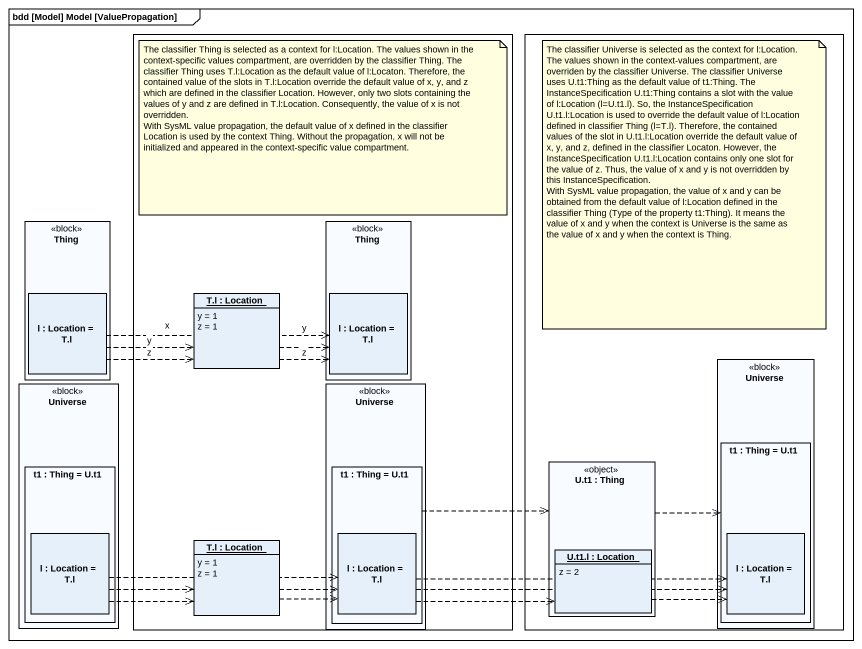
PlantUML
@startuml
mainframe bdd [Model] Model [ValuePropagation]
allowmixing
hide circle
hide empty members
rectangle " " as rectangle1 {
  rectangle "Thing" as Thing_2 <<block>> {
    rectangle "l : Location = T.l" as l_2
  }
  object "T.l : Location" as T_l {
    y = 1
    z = 1
  }
  rectangle "Universe" as Universe_2 <<block>> {
    rectangle "t1 : Thing = U.t1" as t1_3 {
      rectangle "l : Location = T.l" as l_4
    }
  }
  object "T.l : Location" as T_l_2 {
    y = 1
    z = 1
  }
}
rectangle " " as rectangle2 {
  rectangle "Universe" as Universe_3 <<block>> {
    rectangle "t1 : Thing = U.t1" as t1 {
      rectangle "l : Location = T.l" as l_5
    }
  }
  rectangle "U.t1 : Thing" as U_t1 <<object>> {
    object "U.t1.l : Location" as U_t1_l {
      z = 2
    }
  }
}
rectangle Thing <<block>> {
  rectangle "l : Location = T.l" as l
}
rectangle Universe <<block>> {
  rectangle "t1 : Thing = U.t1" as t1_2 {
    rectangle "l : Location = T.l" as l_3
  }
}
l .right.> T_l : z
l .right.> T_l : y
l .right.> l_2 : x
T_l .right.> l_2 : z
T_l .right.> l_2 : y
t1_3 .right.> U_t1
U_t1 .right.> t1
l_3 .right.> l_4
l_3 .right.> T_l_2
l_3 .right.> T_l_2
l_4 .right.> l_5
l_4 .right.> l_5
l_4 .right.> U_t1_l
T_l_2 .right.> l_4
T_l_2 .right.> l_4
U_t1_l .right.> l_5
note as N1
  The classifier Thing is selected as a context for l:Location. The values shown in the context-specific values compartment, are overridden by the classifier Thing. The classifier Thing uses T.l:Location as the default value of l:Locaton. Therefore, the contained value of the slots in T.l:Location override the default value of x, y, and z which are defined in the classifier Location. However, only two slots containing the values of y and z are defined in T.l:Location. Consequently, the value of x is not overridden.
  With SysML value propagation, the default value of x defined in the classifier Location is used by the context Thing. Without the propagation, x will not be initialized and appeared in the context-specific value compartment.
end note
note as N2
  The classifier Universe is selected as the context for l:Location. The values shown in the context-values compartment, are overriden by the classifier Universe. The classifier Universe uses U.t1:Thing as the default value of t1:Thing. The InstanceSpecification U.t1:Thing contains a slot with the value of l:Location (l=U.t1.l). So, the InstanceSpecification U.t1.l:Location is used to override the default value of l:Location defined in classifier Thing (l=T.l). Therefore, the contained values of the slot in U.t1.l:Location override the default value of
  x, y, and z, defined in the classifier Locaton. However, the InstanceSpecification U.t1.l:Location contains only one slot for the value of z. Thus, the value of x and y is not overridden by this InstanceSpecification.
  With SysML value propagation, the value of x and y can be obtained from the default value of l:Location defined in the classifier Thing (Type of the property t1:Thing). It means the value of x and y when the context is Universe is the same as the value of x and y when the context is Thing.
end note
@enduml
